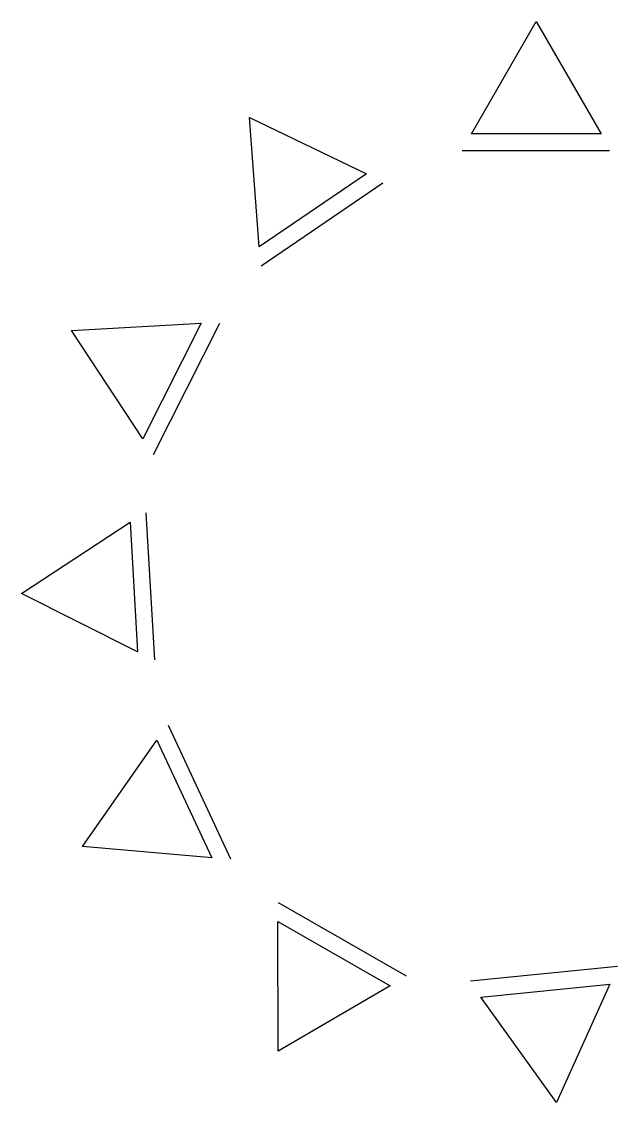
# Model space of a CAD drawing. Extents: x 106.8 to 195.7, y 510.7 to 547.9.
# Drawn here: x 106.76 to 127.24, y 510.74 to 547.91 of the extents above; entities outside this region: 1.
import ezdxf

# ---------------------------------------------------------------- set-up
doc = ezdxf.new("R2010")
doc.units = 0
doc.layers.add('Plast_1', color=7, linetype='CONTINUOUS')

msp = doc.modelspace()

# ---------------------------------------------------------------- linework, layer by layer
at = {"layer": 'Plast_1', "color": 7}
for points in [[(126.683473, 544.041191), (122.221043, 544.041191), (124.452258, 547.90577)], [(118.61496, 542.674886), (114.927417, 540.161859), (114.594843, 544.611879)], [(112.929852, 537.538746), (110.918599, 533.555264), (108.474428, 537.288802)], [(110.485615, 530.69267), (110.742819, 526.237656), (106.756061, 528.242418)], [(111.409279, 523.196467), (113.291408, 519.150373), (108.846322, 519.543449)], [(115.561426, 516.96181), (119.432571, 514.74201), (115.574594, 512.499399)], [(122.543073, 514.362176), (126.983285, 514.806938), (125.148354, 510.73922)]]:
    msp.add_lwpolyline(points, close=True, dxfattribs=at)
for points in [[(121.90394, 543.468546), (126.975223, 543.468546)], [(195.690059, 542.859279), (195.690059, 515.272791)], [(114.987864, 539.510075), (119.178534, 542.365978)], [(111.286862, 533.014099), (113.57253, 537.541087)], [(111.33279, 525.954086), (111.040493, 531.016941)], [(113.944371, 519.10438), (111.805446, 523.702523)], [(119.992514, 515.081037), (115.593191, 517.603707)], [(127.241735, 515.408337), (122.195702, 514.902892)]]:
    msp.add_lwpolyline(points, dxfattribs=at)

doc.saveas('drawing.dxf')
